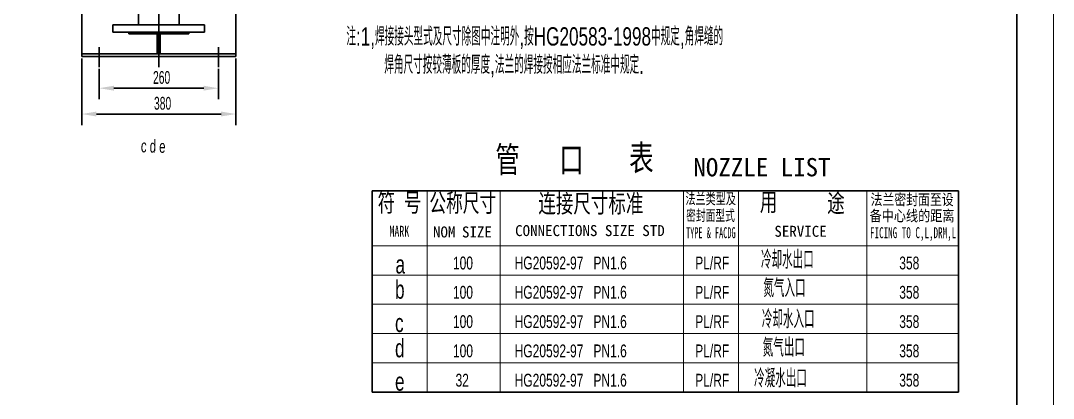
# Model space of a CAD drawing. Header units: millimetres. Extents: x 972 to 2699, y 36 to 635.
# Drawn here: x 1531.2 to 1812.9, y 327.6 to 430.7 of the extents above; entities that cross this region are included whole.
import ezdxf

# ---------------------------------------------------------------- set-up
doc = ezdxf.new("R2010")
doc.units = ezdxf.units.MM
doc.layers.get('0').update_dxf_attribs({"color": 2, "lineweight": 0})
for name, color, linetype, lineweight in [('JD$0$主体层', 1, 'Continuous', 35), ('主体层', 1, 'Continuous', 35), ('图块层', 2, 'Continuous', 0), ('尺寸层', 2, 'Continuous', 35), ('文字层', 2, 'Continuous', 0)]:
    doc.layers.add(name, color=color, linetype=linetype, lineweight=lineweight)
doc.styles.add('FS', font='', dxfattribs={"width": 0.66})
doc.styles.add('HZ', font='ACADTXT.SHX', dxfattribs={"width": 0.6, "bigfont": 'gbcbig.shx'})
doc.styles.get("Standard").update_dxf_attribs({"font": 'ACADTXT.SHX', "width": 0.7, "bigfont": 'gbcbig.shx'})
doc.styles.add('STYLE1', font='ACADTXT.SHX', dxfattribs={"width": 0.66, "bigfont": 'gbcbig.shx'})
doc.styles.add('SZ', font='ACADTXT.SHX', dxfattribs={"width": 0.7, "bigfont": 'gbcbig.shx'})
doc.styles.add('UserTxtStyle10', font='', dxfattribs={"width": 0.791481})
doc.styles.add('UserTxtStyle11', font='', dxfattribs={"width": 0.650391})
doc.styles.add('UserTxtStyle12', font='', dxfattribs={"width": 0.551968})
doc.styles.add('UserTxtStyle13', font='', dxfattribs={"width": 0.674479})
doc.styles.add('UserTxtStyle2', font='', dxfattribs={"width": 0.7})
doc.styles.add('UserTxtStyle3', font='')
doc.styles.add('UserTxtStyle5', font='ACADTXT.SHX', dxfattribs={"width": 0.8, "bigfont": 'gbcbig.shx'})
doc.styles.add('UserTxtStyle7', font='', dxfattribs={"width": 0.668457})
doc.styles.add('UserTxtStyle8', font='', dxfattribs={"width": 0.606489})
doc.styles.add('UserTxtStyle9', font='', dxfattribs={"width": 0.808687})
doc.styles.get('FS').set_extended_font_data('FangSong_GB2312')
doc.styles.get('UserTxtStyle10').set_extended_font_data('FangSong_GB2312')
doc.styles.get('UserTxtStyle11').set_extended_font_data('FangSong_GB2312')
doc.styles.get('UserTxtStyle12').set_extended_font_data('FangSong_GB2312')
doc.styles.get('UserTxtStyle13').set_extended_font_data('FangSong_GB2312')
doc.styles.get('UserTxtStyle2').set_extended_font_data('FangSong_GB2312')
doc.styles.get('UserTxtStyle3').set_extended_font_data('FangSong_GB2312')
doc.styles.get('UserTxtStyle7').set_extended_font_data('FangSong_GB2312')
doc.styles.get('UserTxtStyle8').set_extended_font_data('FangSong_GB2312')
doc.styles.get('UserTxtStyle9').set_extended_font_data('FangSong_GB2312')
doc.dimstyles.new('UserStyle4', dxfattribs={"dimtxt": 3.5, "dimasz": 4, "dimexe": 3, "dimexo": 0.5, "dimgap": 0.8, "dimtad": 1, "dimdsep": 46, "dimtxsty": 'HZ', "dimcen": 0, "dimdle": 8, "dimadec": 0, "dimazin": 0, "dimtfac": 1, "dimtofl": 0, "dimtmove": 0, "dimatfit": 0, "dimfxl": 0, "dimtolj": 1, "dimtzin": 0, "dimarcsym": 0})

# ---------------------------------------------------------------- blocks, each defined once
blk = doc.blocks.new('*D91')
at = {"layer": '尺寸层', "linetype": 'ByBlock', "lineweight": -2}
for points in [[(1552.63, 412.28), (1556.63, 411.62), (1556.63, 412.95)], [(1585.13, 412.28), (1581.13, 411.62), (1581.13, 412.95)]]:
    blk.add_hatch(color=0, dxfattribs=at).paths.add_polyline_path(points, flags=0)
at = {"layer": '尺寸层', "color": 0, "linetype": 'ByBlock', "lineweight": -2}
for p, q in [((1552.63, 417.55), (1552.63, 409.28)), ((1585.13, 417.55), (1585.13, 409.28)), ((1581.13, 412.28), (1556.63, 412.28))]:
    blk.add_line(p, q, dxfattribs=at)
at = {"layer": '尺寸层', "color": 0, "linetype": 'ByBlock', "lineweight": -2, "insert": (1567.31, 416.97), "char_height": 3.5, "attachment_point": 1, "style": 'HZ'}
blk.add_mtext('260', dxfattribs=at)
blk = doc.blocks.new('*D92')
at = {"layer": '尺寸层', "linetype": 'ByBlock', "lineweight": -2}
for points in [[(1547.88, 405.23), (1551.88, 404.57), (1551.88, 405.9)], [(1589.88, 405.23), (1585.88, 404.57), (1585.88, 405.9)]]:
    blk.add_hatch(color=0, dxfattribs=at).paths.add_polyline_path(points, flags=0)
at = {"layer": '尺寸层', "color": 0, "linetype": 'ByBlock', "lineweight": -2}
for p, q in [((1547.88, 420.4), (1547.88, 402.23)), ((1589.88, 420.4), (1589.88, 402.23)), ((1585.88, 405.23), (1551.88, 405.23))]:
    blk.add_line(p, q, dxfattribs=at)
at = {"layer": '尺寸层', "color": 0, "linetype": 'ByBlock', "lineweight": -2, "insert": (1567.58, 409.92), "char_height": 3.5, "attachment_point": 1, "style": 'HZ'}
blk.add_mtext('380', dxfattribs=at)
blk = doc.blocks.new('*D211')
at = {"layer": '尺寸层', "linetype": 'Continuous', "lineweight": 35}
for points in [[(1552.63, 412.28), (1556.63, 411.62), (1556.63, 412.95)], [(1585.13, 412.28), (1581.13, 411.62), (1581.13, 412.95)]]:
    blk.add_hatch(color=0, dxfattribs=at).paths.add_polyline_path(points, flags=0)
at = {"layer": '尺寸层', "color": 0, "linetype": 'Continuous', "lineweight": 35}
for p, q in [((1552.63, 417.55), (1552.63, 409.28)), ((1585.13, 417.55), (1585.13, 409.28)), ((1581.13, 412.28), (1556.63, 412.28))]:
    blk.add_line(p, q, dxfattribs=at)
at = {"layer": '尺寸层', "color": 0, "linetype": 'Continuous', "lineweight": 35, "insert": (1567.31, 416.97), "char_height": 3.5, "attachment_point": 1, "style": 'HZ'}
blk.add_mtext('260', dxfattribs=at)
blk = doc.blocks.new('*D212')
at = {"layer": '尺寸层', "linetype": 'Continuous', "lineweight": 35}
for points in [[(1547.88, 405.23), (1551.88, 404.57), (1551.88, 405.9)], [(1589.88, 405.23), (1585.88, 404.57), (1585.88, 405.9)]]:
    blk.add_hatch(color=0, dxfattribs=at).paths.add_polyline_path(points, flags=0)
at = {"layer": '尺寸层', "color": 0, "linetype": 'Continuous', "lineweight": 35}
for p, q in [((1547.88, 420.4), (1547.88, 402.23)), ((1589.88, 420.4), (1589.88, 402.23)), ((1585.88, 405.23), (1551.88, 405.23))]:
    blk.add_line(p, q, dxfattribs=at)
at = {"layer": '尺寸层', "color": 0, "linetype": 'Continuous', "lineweight": 35, "insert": (1567.58, 409.92), "char_height": 3.5, "attachment_point": 1, "style": 'HZ'}
blk.add_mtext('380', dxfattribs=at)

msp = doc.modelspace()

# ---------------------------------------------------------------- linework, layer by layer
at = {"color": 1, "linetype": 'Continuous', "lineweight": 0}
msp.add_line((1802.94038, 619.83039), (1802.94038, 212.93897), dxfattribs=at)
msp.add_line((1802.94038, 619.83039), (1802.94038, 212.93897), dxfattribs=at)
at = {"layer": 'JD$0$主体层', "linetype": 'Continuous', "lineweight": 35}
for p, q in [((1627.06171, 384.28082), (1787.06171, 384.28082)), ((1627.06171, 329.28082), (1627.06171, 384.28082)), ((1627.06171, 384.28082), (1787.06171, 384.28082)), ((1627.06171, 329.28082), (1627.06171, 384.28082)), ((1787.06171, 329.28082), (1787.06171, 384.28082)), ((1787.06171, 329.28082), (1787.06171, 384.28082)), ((1627.06171, 329.28082), (1787.06171, 329.28082)), ((1627.06171, 329.28082), (1787.06171, 329.28082))]:
    msp.add_line(p, q, dxfattribs=at)
msp.add_lwpolyline([(996.94038, 45.83039), (1802.94038, 45.83039), (1802.94038, 619.83039), (996.94038, 619.83039), (996.94038, 45.83039)], dxfattribs=at)
msp.add_lwpolyline([(996.94038, 45.83039), (1802.94038, 45.83039), (1802.94038, 619.83039), (996.94038, 619.83039), (996.94038, 45.83039)], dxfattribs=at)
at = {"layer": '主体层', "linetype": 'Continuous', "lineweight": 35}
for p, q in [((1547.88198, 420.89973), (1547.88198, 445.99977)), ((1547.88198, 420.89973), (1547.88198, 445.99977)), ((1589.88198, 420.89973), (1589.88198, 445.99977)), ((1589.88198, 420.89973), (1589.88198, 445.99977)), ((1563.31948, 438.96283), (1563.31948, 429.61745)), ((1563.31948, 438.96283), (1563.31948, 429.61745)), ((1574.44448, 438.96283), (1574.44448, 429.61745)), ((1574.44448, 438.96283), (1574.44448, 429.61745)), ((1556.38198, 429.61745), (1581.38198, 429.61745)), ((1556.38198, 429.61745), (1556.38198, 427.61745)), ((1556.38198, 429.61745), (1581.38198, 429.61745)), ((1556.38198, 429.61745), (1556.38198, 427.61745)), ((1581.38198, 429.61745), (1581.38198, 427.61745)), ((1581.38198, 429.61745), (1581.38198, 427.61745)), ((1556.38198, 427.61745), (1581.38198, 427.61745)), ((1556.38198, 427.61745), (1581.38198, 427.61745)), ((1560.705, 427.11745), (1560.705, 427.61745)), ((1560.705, 427.11745), (1560.705, 427.61745)), ((1560.705, 427.11745), (1577.05897, 427.11745)), ((1560.705, 427.11745), (1577.05897, 427.11745)), ((1568.48198, 421.69973), (1568.48198, 427.11745)), ((1568.48198, 421.69973), (1568.48198, 427.11745)), ((1569.28198, 421.69973), (1569.28198, 427.11745)), ((1569.28198, 421.69973), (1569.28198, 427.11745)), ((1577.05897, 427.11745), (1577.05897, 427.61745)), ((1577.05897, 427.11745), (1577.05897, 427.61745)), ((1547.88198, 421.69973), (1589.88198, 421.69973)), ((1547.88198, 421.69973), (1589.88198, 421.69973)), ((1547.88198, 420.89973), (1589.88198, 420.89973)), ((1547.88198, 420.89973), (1589.88198, 420.89973))]:
    msp.add_line(p, q, dxfattribs=at)
at = {"layer": '图块层', "linetype": 'Continuous', "lineweight": 0}
for p, q in [((1642.06171, 329.28082), (1642.06171, 384.28082)), ((1642.06171, 329.28082), (1642.06171, 384.28082)), ((1662.06171, 329.28082), (1662.06171, 384.28082)), ((1662.06171, 329.28082), (1662.06171, 384.28082)), ((1712.06171, 329.28082), (1712.06171, 384.28082)), ((1712.06171, 329.28082), (1712.06171, 384.28082)), ((1727.06171, 329.28082), (1727.06171, 384.28082)), ((1727.06171, 329.28082), (1727.06171, 384.28082)), ((1762.06171, 329.28082), (1762.06171, 384.28082)), ((1762.06171, 329.28082), (1762.06171, 384.28082)), ((1627.06171, 369.28082), (1787.06171, 369.28082)), ((1627.06171, 369.28082), (1787.06171, 369.28082)), ((1627.06171, 361.28082), (1787.06171, 361.28082)), ((1627.06171, 361.28082), (1787.06171, 361.28082)), ((1627.06171, 353.28082), (1787.06171, 353.28082)), ((1627.06171, 353.28082), (1787.06171, 353.28082)), ((1627.06171, 345.28082), (1787.06171, 345.28082)), ((1627.06171, 345.28082), (1787.06171, 345.28082)), ((1627.06171, 337.28082), (1787.06171, 337.28082)), ((1627.06171, 337.28082), (1787.06171, 337.28082))]:
    msp.add_line(p, q, dxfattribs=at)
for points in [[(971.94038, 35.83039), (1812.94038, 35.83039), (1812.94038, 629.83039), (971.94038, 629.83039), (971.94038, 35.83039)], [(971.94038, 35.83039), (1812.94038, 35.83039), (1812.94038, 629.83039), (971.94038, 629.83039), (971.94038, 35.83039)], [(1399.94038, 35.83039), (1812.94038, 35.83039), (1812.94038, 629.83039), (1399.94038, 629.83039)], [(1399.94038, 35.83039), (1812.94038, 35.83039), (1812.94038, 629.83039), (1399.94038, 629.83039)]]:
    msp.add_lwpolyline(points, dxfattribs=at)
at = {"layer": '图块层', "color": 1, "linetype": 'Continuous', "lineweight": 0}
msp.add_lwpolyline([(1424.94038, 45.83039), (1802.94038, 45.83039), (1802.94038, 619.83039), (1424.94038, 619.83039)], dxfattribs=at)
msp.add_lwpolyline([(1424.94038, 45.83039), (1802.94038, 45.83039), (1802.94038, 619.83039), (1424.94038, 619.83039)], dxfattribs=at)
at = {"layer": '尺寸层', "linetype": 'Continuous', "lineweight": 35}
for p, q in [((1568.88198, 418.05446), (1568.88198, 518.67825)), ((1568.88198, 418.05446), (1568.88198, 518.67825)), ((1552.63198, 418.05446), (1552.63198, 423.45061)), ((1552.63198, 418.05446), (1552.63198, 423.45061)), ((1585.13198, 418.05446), (1585.13198, 423.45061)), ((1585.13198, 418.05446), (1585.13198, 423.45061))]:
    msp.add_line(p, q, dxfattribs=at)

# ---------------------------------------------------------------- texts
at = {"layer": '图块层', "linetype": 'Continuous', "lineweight": 0, "attachment_point": 1}
for s, insert, char_height, style in [('管', (1660.70804, 396.29813), 7, 'UserTxtStyle2'), ('管', (1660.70804, 396.29813), 7, 'UserTxtStyle2'), ('表', (1697.20804, 396.79813), 7, 'UserTxtStyle2'), ('表', (1697.20804, 396.79813), 7, 'UserTxtStyle2'), ('口', (1678.14971, 396.29813), 7, 'UserTxtStyle2'), ('口', (1678.14971, 396.29813), 7, 'UserTxtStyle2'), ('NOZZLE LIST', (1714.73884, 393.2158), 5, 'UserTxtStyle3'), ('NOZZLE LIST', (1714.73884, 393.2158), 5, 'UserTxtStyle3'), ('符 号', (1628.58962, 383.55492), 5, 'UserTxtStyle2'), ('符 号', (1628.58962, 383.55492), 5, 'UserTxtStyle2'), ('公称尺寸', (1642.7046, 383.49586), 5, 'UserTxtStyle7'), ('公称尺寸', (1642.7046, 383.49586), 5, 'UserTxtStyle7'), ('连接尺寸标准', (1672.44316, 383.30767), 5, 'UserTxtStyle2'), ('连接尺寸标准', (1672.44316, 383.30767), 5, 'UserTxtStyle2'), ('法兰类型及', (1712.56171, 383.63017), 3, 'UserTxtStyle13'), ('法兰类型及', (1712.56171, 383.63017), 3, 'UserTxtStyle13'), ('用', (1732.86567, 383.72945), 5, 'UserTxtStyle2'), ('用', (1732.86567, 383.72945), 5, 'UserTxtStyle2'), ('途', (1751.22659, 383.4258), 5, 'UserTxtStyle2'), ('途', (1751.22659, 383.4258), 5, 'UserTxtStyle2'), ('法兰密封面至设', (1763.0763, 383.38292), 3, 'UserTxtStyle10'), ('法兰密封面至设', (1763.0763, 383.38292), 3, 'UserTxtStyle10'), ('密封面型式', (1712.75005, 379.07111), 3, 'UserTxtStyle11'), ('密封面型式', (1712.75005, 379.07111), 3, 'UserTxtStyle11'), ('备中心线的距离', (1762.80948, 378.94748), 3, 'UserTxtStyle9'), ('备中心线的距离', (1762.80948, 378.94748), 3, 'UserTxtStyle9'), ('CONNECTIONS SIZE STD', (1666.10202, 374.90657), 3, 'UserTxtStyle3'), ('CONNECTIONS SIZE STD', (1666.10202, 374.90657), 3, 'UserTxtStyle3'), ('SERVICE', (1736.82732, 374.71838), 3, 'UserTxtStyle3'), ('SERVICE', (1736.82732, 374.71838), 3, 'UserTxtStyle3'), ('MARK', (1631.81828, 374.71838), 3, 'FS'), ('MARK', (1631.81828, 374.71838), 3, 'FS'), ('NOM', (1643.6901, 374.53019), 3, 'UserTxtStyle3'), ('NOM', (1643.6901, 374.53019), 3, 'UserTxtStyle3'), ('SIZE', (1651.60019, 374.53019), 3, 'UserTxtStyle3'), ('SIZE', (1651.60019, 374.53019), 3, 'UserTxtStyle3'), ('TYPE & FACDG', (1712.73194, 374.342), 3, 'UserTxtStyle12'), ('TYPE & FACDG', (1712.73194, 374.342), 3, 'UserTxtStyle12'), ('FICING TO C,L,DRM,L', (1762.92321, 374.342), 3, 'UserTxtStyle8'), ('FICING TO C,L,DRM,L', (1762.92321, 374.342), 3, 'UserTxtStyle8')]:
    msp.add_mtext(s, dxfattribs=dict(at, insert=insert, char_height=char_height, style=style))
at = {"layer": '文字层', "linetype": 'Continuous', "lineweight": 0, "char_height": 5, "attachment_point": 1}
for s, insert, style in [('注:1,焊接接头型式及尺寸除图中注明外,按HG20583-1998中规定,角焊缝的', (1620.0494, 428.91757), 'SZ'), ('注:1,焊接接头型式及尺寸除图中注明外,按HG20583-1998中规定,角焊缝的', (1620.0494, 428.91757), 'SZ'), ('焊角尺寸按较薄板的厚度,法兰的焊接按相应法兰标准中规定.', (1630.40639, 421.19974), 'SZ'), ('焊角尺寸按较薄板的厚度,法兰的焊接按相应法兰标准中规定.', (1630.40639, 421.19974), 'SZ'), ('冷却水出口', (1733.17463, 367.97912), 'UserTxtStyle5'), ('冷却水出口', (1733.17463, 367.97912), 'UserTxtStyle5'), ('氮气入口', (1733.82304, 360.23442), 'UserTxtStyle5'), ('氮气入口', (1733.82304, 360.23442), 'UserTxtStyle5'), ('冷却水入口', (1733.40755, 351.74701), 'UserTxtStyle5'), ('冷却水入口', (1733.40755, 351.74701), 'UserTxtStyle5'), ('氮气出口', (1733.64695, 343.98691), 'UserTxtStyle5'), ('氮气出口', (1733.64695, 343.98691), 'UserTxtStyle5'), (' 冷凝水出口', (1729.80344, 335.59811), 'UserTxtStyle5'), (' 冷凝水出口', (1729.80344, 335.59811), 'UserTxtStyle5')]:
    msp.add_mtext(s, dxfattribs=dict(at, insert=insert, style=style))
at = {"layer": '文字层', "linetype": 'Continuous', "lineweight": 0, "insert": (1564.06254, 398.28259), "char_height": 3.5, "attachment_point": 1, "rotation": 358.5, "style": 'STYLE1'}
msp.add_mtext('c d e', dxfattribs=at)
msp.add_mtext('c d e', dxfattribs=at)
at = {"layer": '文字层', "linetype": 'Continuous', "lineweight": 0, "attachment_point": 1}
for s, insert, char_height in [('100', (1649.14087, 366.31565), 3.5), ('100', (1649.14087, 366.31565), 3.5), ('HG20592-97   PN1.6', (1665.96992, 366.31566), 3.5), ('HG20592-97   PN1.6', (1665.96992, 366.31566), 3.5), ('PL/RF', (1715.22457, 366.31565), 3.5), ('PL/RF', (1715.22457, 366.31565), 3.5), ('358', (1770.90562, 366.31565), 3.5), ('358', (1770.90562, 366.31565), 3.5), ('a', (1633.46112, 366.70454), 5), ('a', (1633.46112, 366.70454), 5), ('b', (1633.33612, 359.81565), 5), ('b', (1633.33612, 359.81565), 5), ('100', (1649.14087, 358.31565), 3.5), ('100', (1649.14087, 358.31565), 3.5), ('HG20592-97   PN1.6', (1665.96992, 358.31566), 3.5), ('HG20592-97   PN1.6', (1665.96992, 358.31566), 3.5), ('PL/RF', (1715.22457, 358.31565), 3.5), ('PL/RF', (1715.22457, 358.31565), 3.5), ('358', (1770.90562, 358.31565), 3.5), ('358', (1770.90562, 358.31565), 3.5), ('c', (1633.33612, 350.70454), 5), ('c', (1633.33612, 350.70454), 5), ('100', (1649.14087, 350.31565), 3.5), ('100', (1649.14087, 350.31565), 3.5), ('HG20592-97   PN1.6', (1665.96992, 350.31566), 3.5), ('HG20592-97   PN1.6', (1665.96992, 350.31566), 3.5), ('PL/RF', (1715.22457, 350.31565), 3.5), ('PL/RF', (1715.22457, 350.31565), 3.5), ('358', (1770.90562, 350.31565), 3.5), ('358', (1770.90562, 350.31565), 3.5), ('d', (1633.33612, 343.81565), 5), ('d', (1633.33612, 343.81565), 5), ('100', (1649.14087, 342.31565), 3.5), ('100', (1649.14087, 342.31565), 3.5), ('HG20592-97   PN1.6', (1665.96992, 342.31566), 3.5), ('HG20592-97   PN1.6', (1665.96992, 342.31566), 3.5), ('PL/RF', (1715.22457, 342.31565), 3.5), ('PL/RF', (1715.22457, 342.31565), 3.5), ('358', (1770.90562, 342.31565), 3.5), ('358', (1770.90562, 342.31565), 3.5), ('e', (1633.33612, 334.70454), 5), ('e', (1633.33612, 334.70454), 5), ('32', (1649.84262, 334.31565), 3.5), ('32', (1649.84262, 334.31565), 3.5), ('HG20592-97   PN1.6', (1665.96992, 334.31566), 3.5), ('HG20592-97   PN1.6', (1665.96992, 334.31566), 3.5), ('PL/RF', (1715.22457, 334.31565), 3.5), ('PL/RF', (1715.22457, 334.31565), 3.5), ('358', (1770.90562, 334.31565), 3.5), ('358', (1770.90562, 334.31565), 3.5)]:
    msp.add_mtext(s, dxfattribs=dict(at, insert=insert, char_height=char_height))

# ---------------------------------------------------------------- dimensions: what is measured, and where the dimension line sits
at = {"layer": '尺寸层', "linetype": 'Continuous', "lineweight": 35}
for base, p1, p2, text, picture, middle in [((1569.75717, 405.23274), (1589.88198, 420.89973), (1547.88198, 420.89973), '380', '*D92', (1568.88198, 405.85774)), ((1569.75717, 405.23274), (1589.88198, 420.89973), (1547.88198, 420.89973), '380', '*D212', (1568.88198, 405.85774)), ((1569.56111, 412.28214), (1585.13198, 418.05446), (1552.63198, 418.05446), '260', '*D91', (1568.88198, 412.90714)), ((1569.56111, 412.28214), (1585.13198, 418.05446), (1552.63198, 418.05446), '260', '*D211', (1568.88198, 412.90714))]:
    dim = msp.add_linear_dim(base=base, p1=p1, p2=p2, text=text, dimstyle='UserStyle4', dxfattribs=at)
    dim.commit()
    dim.dimension.update_dxf_attribs({"geometry": picture, "text_midpoint": middle})

doc.saveas('drawing.dxf')
